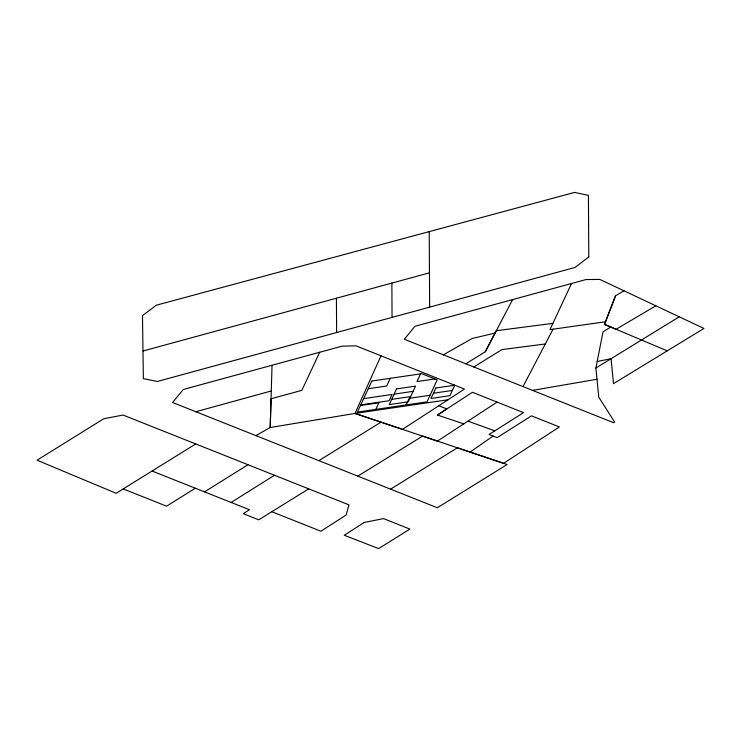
<?xml version="1.0" encoding="UTF-8"?>
<svg xmlns="http://www.w3.org/2000/svg" width="741" height="741" viewBox="0 0 741 741"><rect width="100%" height="100%" fill="white"/><g stroke="black" fill="none" stroke-linecap="round" stroke-linejoin="round"><path stroke-width="1.11" d="M272.04 365.267L270.206 427.511L255.932 435.625M595.884 368.036L603.026 331.848L610.788 327.031L667.215 350.854L703.95 328.448L599.821 279.422L586.048 279.552L414.969 326.253L404.308 339.248L613.585 422.694L614.687 422.101L598.756 397.176L595.884 368.036L679.228 316.805M624.042 290.824L615.512 295.807L604.499 324.391L616.114 329.282L655.85 305.801M615.512 295.807L604.499 324.391L610.788 327.031M319.704 352.253L301.837 390.359L271.049 398.769L270.206 427.511L355.004 413.432L381.013 355.81M375.807 409.403L378.883 402.771L360.459 405.484M390.248 378.327L386.672 386.024L368.24 388.738M406.124 404.947L409.208 398.315L430.049 395.249M420.573 373.872L416.998 381.569L434.939 378.929M571.506 283.525L549.961 329.625L605.499 321.751M465.839 363.785L485.29 351.762L496.313 330.708L552.888 323.363M485.29 351.762L512.596 299.605M523.007 386.58L553.036 329.189M390.609 489.162L457.392 447.805L507.14 464.514L437.357 507.752L172.588 402.493L183.249 389.497L341.971 346.177L355.949 345.815L464.459 389.081L448.027 399.76L355.004 413.432L470.109 452.066L493.098 436.051M497.091 402.104L437.412 441.108L422.602 436.106L357.82 476.13M448.027 399.76L402.465 429.372L355.004 413.432M463.773 423.88L437.459 415.034L472.452 392.285L523.498 412.635L489.088 434.448L497.109 437.653L531.519 415.84L559.372 426.946L503.602 463.32L470.109 452.066M437.459 415.034L446.804 408.949L438.82 405.744M231.118 502.454L274.494 475.259L348.965 504.88L346.14 514.995L320.909 531.232L271.808 511.725M195.328 488.226L166.568 506.177L123.219 488.921M204.507 491.867L247.994 464.727L274.494 475.259M195.754 443.942L116.152 493.293L37.05 460.198L103.703 418.785L123.025 415.034L247.994 464.727M318.871 460.652L381.004 422.148M308.71 488.865L258.739 519.83L243.252 513.661L249.504 509.752L152.062 471.026M473.842 366.971L501.898 349.604L545.302 343.972M667.215 350.854L613.502 383.662L611.066 358.7L597.172 361.506M443.377 354.828L472.165 338.48L495.081 333.08M195.846 411.737L271.28 390.97M142.976 351.012L429.456 272.827M532.52 390.377L596.996 379.262M363.646 398.621L392.082 394.444L389.155 400.724L360.728 404.901M394.138 394.138L413.089 391.35M391.702 399.371L410.653 396.583M433.402 393.239L452.353 390.451M467.96 421.147L494.775 430.836M429.234 231.609L429.641 307.135M336.423 298.225L336.636 332.524M391.878 283.09L392.035 317.407M371.825 381.031L357.375 412.107L426.973 401.881L437.218 379.837L421.796 373.686L371.825 381.031M396.565 388.905L389.266 404.605L408.217 401.817L415.525 386.117L396.565 388.905M435.828 388.006L430.966 398.473L449.917 395.694L454.779 385.218L435.828 388.006M588.799 257.007L575.007 267.455L157.287 381.485L143.365 378.623L142.485 315.647L156.305 305.209L574.562 192.419L588.41 195.355L588.799 257.007M364.127 522.498L344.269 535.271L378.623 548.581L409.875 529.093L383.523 518.598L364.127 522.498"/></g></svg>
